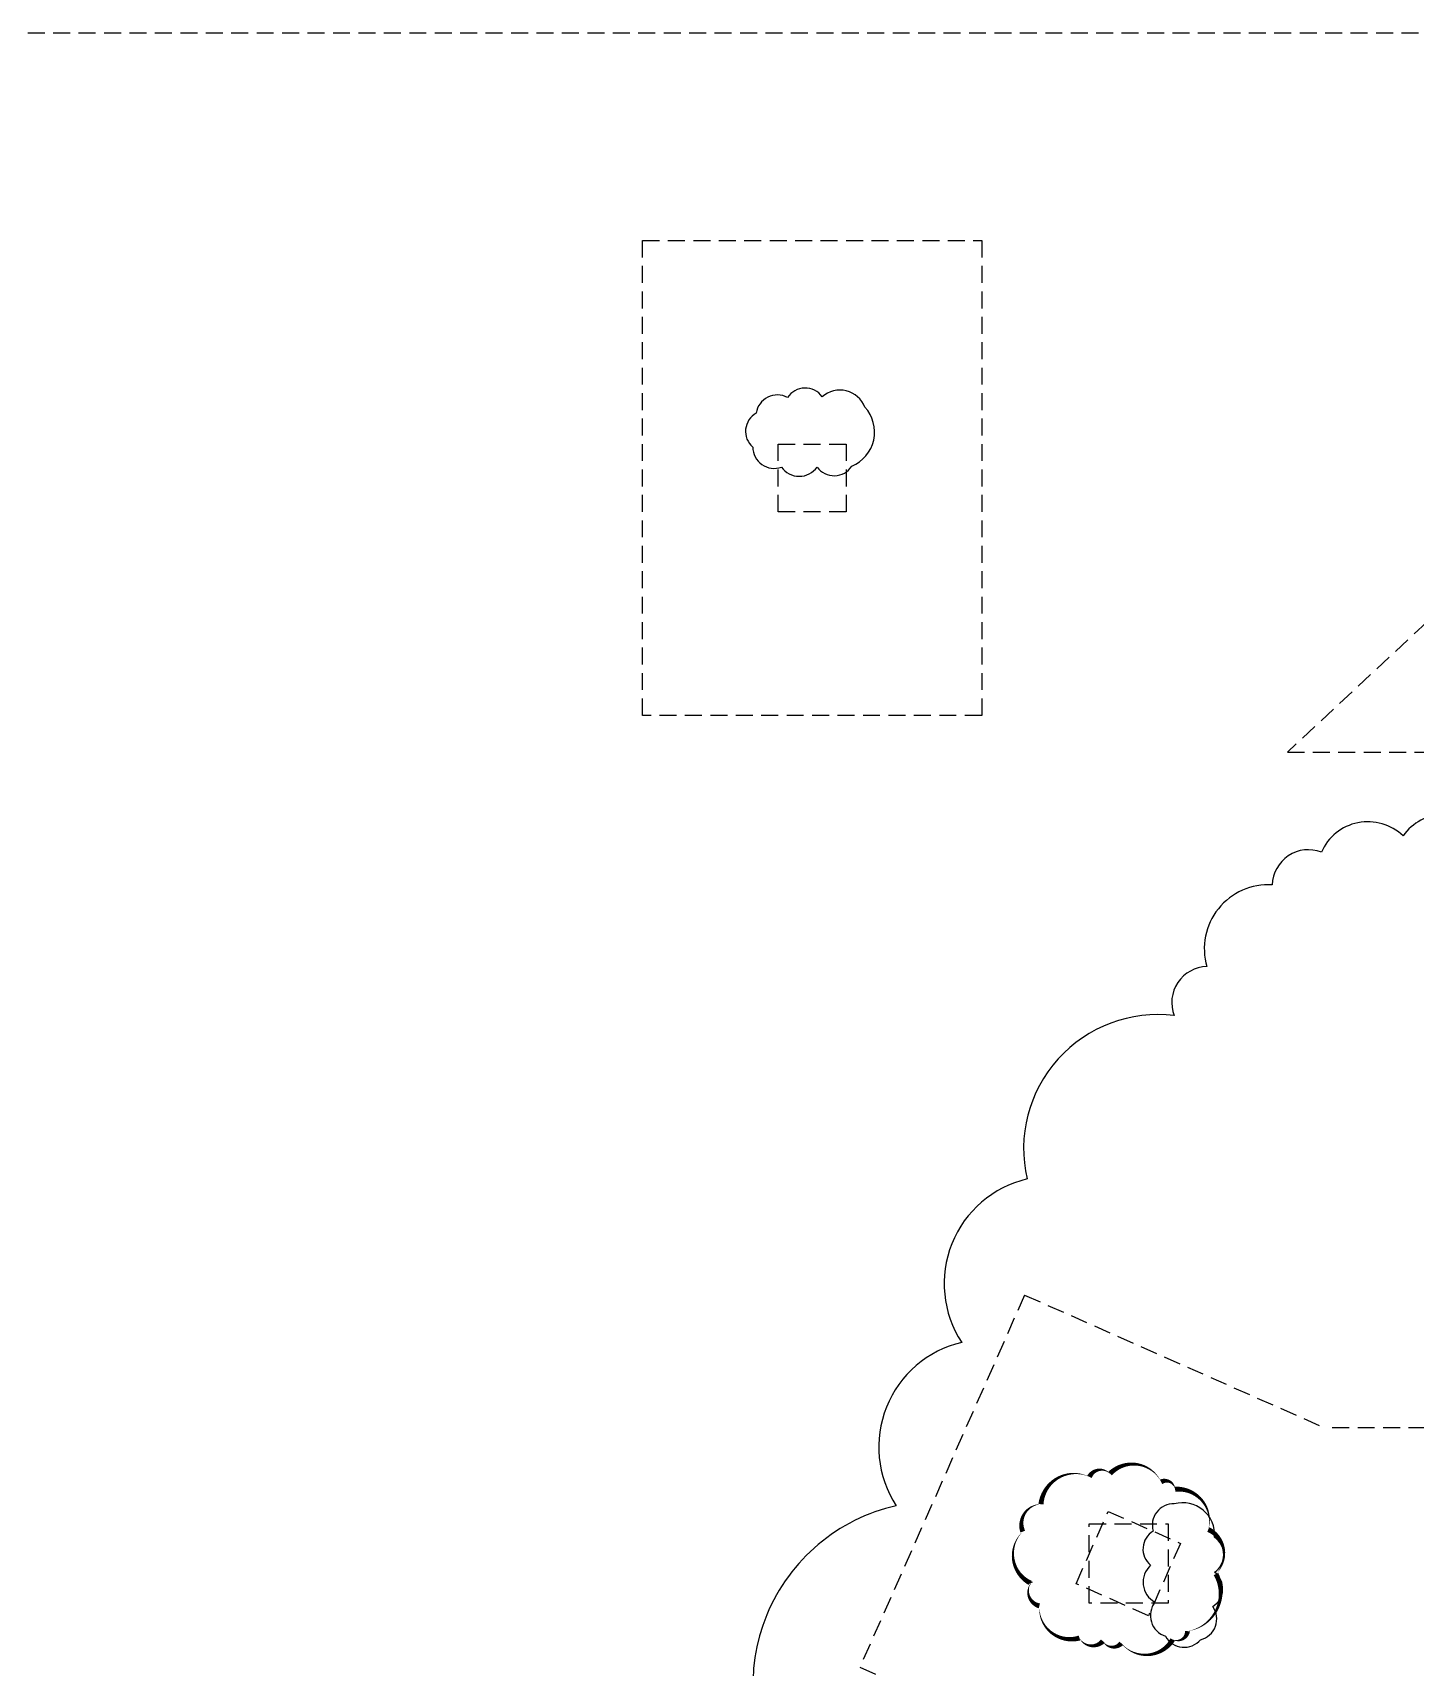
# Model space of a CAD drawing. Header units: inches. Extents: x -26500 to 0, y -3347 to 2257.
# Drawn here: x -23857 to -23368, y -1267 to -688 of the extents above; entities that cross this region are included whole.
import ezdxf

# ---------------------------------------------------------------- set-up
doc = ezdxf.new("R2010")
doc.units = ezdxf.units.IN
doc.header["$LTSCALE"] = 48
doc.header["$MEASUREMENT"] = 0
doc.linetypes.add('NB - 5th floor_plan$0$HIDDEN2', pattern=[0.1875, 0.125, -0.0625])
for name, color, linetype in [('NB - 5th floor_plan$0$STCCOLS1', 1, 'NB - 5th floor_plan$0$HIDDEN2'), ('NB - 5th floor_plan$0$STCCOLS2', 1, 'NB - 5th floor_plan$0$HIDDEN2'), ('NB - 5th floor_plan$0$STDROPS', 1, 'NB - 5th floor_plan$0$HIDDEN2'), ('NB - 5th floor_plan$0$STSLABEDGE', 1, 'NB - 5th floor_plan$0$HIDDEN2'), ('XREF', 7, 'Continuous')]:
    doc.layers.add(name, color=color, linetype=linetype)

# ---------------------------------------------------------------- blocks, each defined once
blk = doc.blocks.new('NB - 5th floor_plan')
at = {"layer": 'Defpoints'}
for points, format in [([(-23562.37766371149, -820.8419118129199, 0.52056705), (-23577.44622396362, -817.1542083422568, 0.52056705), (-23577.44622396362, -817.1542083422568, 0.52056705), (-23589.74712397583, -817.4615152031758, 0.52056705), (-23589.74712397583, -817.4615152031758, 0.52056705), (-23600.81790983663, -822.9930598393543, 0.52056705), (-23600.81790983663, -822.9930598393543, 0.52056705), (-23602.04802398805, -834.9780485548285, 0.52056705), (-23602.04802398806, -834.9780485548285, 0.52056705), (-23591.89977544041, -842.0461063559627, 0.52056705), (-23591.89977544041, -842.0461063559627, 0.52056705), (-23579.29134689035, -842.0461063559627, 0.52056705), (-23579.29134689035, -842.0461063559627, 0.52056705), (-23566.99049517852, -841.7387994950471, 0.52056705), (-23566.99049517852, -841.7387994950471, 0.52056705)], "xyb"), ([(-23438.16489654686, -1233.603085440505, 0, 1.8, 0.52056705), (-23440.86881702195, -1217.858511519936, 0, 1.8, 0.52056705), (-23452.61696925244, -1203.604537533496, 0, 1.8, 0.52056705), (-23452.61696925244, -1203.604537533496, 0, 1.8, 0.52056705), (-23457.5586584219, -1200.995965998719, 0, 1.8, 0.52056705), (-23475.64708857897, -1198.107910842374, 0, 1.8, 0.52056705), (-23475.64708857897, -1198.107910842374, 0, 1.8, 0.52056705), (-23482.91973677445, -1199.225870071564, 0, 1.8, 0.52056705), (-23500.07576330886, -1208.914837686417, 0, 1.8, 0.52056705), (-23500.07576330886, -1208.914837686417, 0, 1.8, 0.52056705), (-23506.50926492083, -1218.60381767273, 0, 1.8, 0.52056705), (-23503.71208740661, -1236.863793673246, 0, 1.8, 0.52056705), (-23503.71208740662, -1236.863793673246, 0, 1.8, 0.52056705), (-23500.63520548245, -1244.875834815773, 0, 1.8, 0.52056705), (-23486.4628371868, -1256.241741274412, 0, 1.8, 0.52056705), (-23486.4628371868, -1256.241741274412, 0, 1.8, 0.52056705), (-23478.16452832953, -1257.359700503602, 0, 1.8, 0.52056705), (-23471.63780303215, -1258.105006656394, 0, 1.8, 0.52056705), (-23453.45611583596, -1256.800720889006, 0, 1.8, 0.52056705), (-23453.45611583596, -1256.800720889006, 0, 1.8, 0.52056705), (-23448.23472225658, -1253.819496277834, 0, 1.8, 0.52056705)], "xyseb"), ([(-23452.90552209931, -1208.812035596023, 0.52056705), (-23460.3508329201, -1218.422155537376, 0.52056705), (-23460.3508329201, -1218.422155537376, 0.52056705), (-23461.28148469759, -1230.512335072136, 0.52056705), (-23461.28148469759, -1230.512335072136, 0.52056705), (-23459.7303662015, -1243.532510529879, 0.52056705), (-23459.7303662015, -1243.532510529879, 0.52056705), (-23456.00771079111, -1255.622668925003, 0.52056705), (-23456.00771079111, -1255.622668925003, 0.52056705), (-23443.59890772353, -1256.86267758207, 0.52056705), (-23443.59890772353, -1256.86267758207, 0.52056705), (-23439.25578559455, -1245.08253192103, 0.52056705), (-23439.25578559455, -1245.08253192103, 0.52056705), (-23438.63536717634, -1232.99235238627, 0.52056705), (-23438.63536717635, -1232.99235238627, 0.52056705), (-23438.63536717634, -1220.592181257063, 0.52056705), (-23438.63536717635, -1220.592181257063, 0.52056705)], "xyb")]:
    blk.add_lwpolyline(points, format=format, close=True, dxfattribs=at)
blk.add_lwpolyline([(-23343.04403110067, -972.5037569160772, 0.52056705), (-23371.96282274693, -972.5037569160772, 0.52056705), (-23371.96282274693, -972.5037569160772, 0.52056705), (-23400.88166269358, -978.2834832665753, 0.52056705), (-23400.88166269358, -978.2834832665753, 0.52056705), (-23418.23294734141, -989.8429129144092, 0.52056705), (-23418.23294734141, -989.8429129144092, 0.52056705), (-23441.36796133827, -1018.741475507416, 0.52056705), (-23441.36796133827, -1018.741475507416, 0.52056705), (-23452.93551663708, -1036.080608452586, 0.52056705), (-23452.93551663708, -1036.080608452586, 0.52056705), (-23504.98937058059, -1093.877756691755, 0.52056705), (-23504.98937058059, -1093.877756691755, 0.52056705), (-23528.12438457745, -1151.674904930925, 0.52056705), (-23528.12438457745, -1151.674904930925, 0.52056705), (-23551.25944687469, -1209.472053170094, 0.52056705), (-23551.25944687469, -1209.472053170094, 0.52056705), (-23591.74574551938, -1307.727193650105, 0.52056705)], format="xyb", dxfattribs=at)
at = {"layer": 'NB - 5th floor_plan$0$STCCOLS1', "color": 1, "linetype": 'NB - 5th floor_plan$0$HIDDEN2'}
blk.add_lwpolyline([(-23593.02362204724, -833.9050196850394), (-23569.02362204724, -833.9050196850394), (-23569.02362204724, -857.9050196850394), (-23593.02362204724, -857.9050196850394)], close=True, dxfattribs=at)
at = {"layer": 'NB - 5th floor_plan$0$STCCOLS1', "color": 1, "linetype": 'NB - 5th floor_plan$0$HIDDEN2', "elevation": 3.597791349648845e-06}
blk.add_lwpolyline([(-23476.30090857862, -1211.435711830565), (-23450.6983576905, -1222.771909959608), (-23462.03455581953, -1248.374460847731), (-23487.63710670766, -1237.038262718689)], close=True, dxfattribs=at)
at = {"layer": 'NB - 5th floor_plan$0$STCCOLS2', "color": 1, "linetype": 'NB - 5th floor_plan$0$HIDDEN2'}
blk.add_lwpolyline([(-23483.02362194211, -1215.905086339146), (-23455.02362194211, -1215.905086339146), (-23455.02362194211, -1243.905086339146), (-23483.02362194211, -1243.905086339146)], close=True, dxfattribs=at)
at = {"layer": 'NB - 5th floor_plan$0$STDROPS', "color": 1, "linetype": 'NB - 5th floor_plan$0$HIDDEN2'}
for p, q in [((-23505.85694148683, -1134.924802635963, -3.597790123013606e-06), (-23564.13694356072, -1266.604115139607, -3.59779011205319e-06)), ((-23505.85694148683, -1134.924802635963, -3.597790123013637e-06), (-23399.76428151806, -1181.884012511786)), ((-23274.01618513759, -1181.884012511786), (-23399.76428151806, -1181.884012511786)), ((-23564.14069547457, -1266.602454578488, -3.597790123013579e-06), (-23426.3466650901, -1327.593467475745, 1.075049653775814e-06))]:
    blk.add_line(p, q, dxfattribs=at)
for points in [[(-23641.02355539314, -929.9050826380674), (-23641.02355539314, -761.9050826379762), (-23521.02355539314, -761.9050900402249), (-23521.02355539314, -929.9050900403163)], [(-23095.98894977397, -761.9051566943322), (-23218.95918042944, -761.9051566943317), (-23412.88781827543, -942.9052479304819), (-23237.01682321722, -942.9052479304821), (-23133.24833140947, -846.0546399271624)]]:
    blk.add_lwpolyline(points, close=True, dxfattribs=at)
at = {"layer": 'NB - 5th floor_plan$0$STSLABEDGE', "color": 1, "linetype": 'NB - 5th floor_plan$0$HIDDEN2'}
blk.add_lwpolyline([(-25490.52364593004, -2467.400245957389), (-25490.52364593004, -2293.359821573045), (-25512.36207810753, -2272.818911986268), (-25668.98803687966, -2203.467745992311), (-25070.19899134102, -851.1145292612866), (-24909.5916745617, -922.2222991471563), (-24830.52385180996, -863.1717990671978), (-24830.52385180746, -688.4041243539236), (-23057.15815949842, -688.4041243539066), (-23426.94179118007, -1524.420336716191)], dxfattribs=at)

msp = doc.modelspace()

# ---------------------------------------------------------------- block references
at = {"layer": 'XREF'}
msp.add_blockref('NB - 5th floor_plan', (0, 0), dxfattribs=at)

doc.saveas('drawing.dxf')
